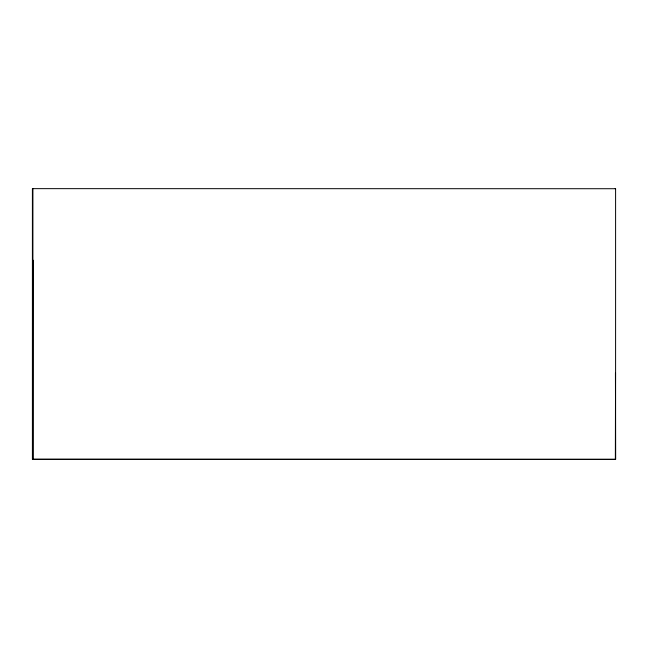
<?xml version="1.0" encoding="UTF-8"?>
<svg xmlns="http://www.w3.org/2000/svg" width="648" height="648" viewBox="0 0 648 648"><rect width="100%" height="100%" fill="white"/><g stroke="black" fill="none" stroke-linecap="round" stroke-linejoin="round"><path stroke-width="0.97" d="M32.4 459.278L32.408 188.649L615.6 188.722L615.592 459.351L32.4 459.278L615.398 459.327M32.675 459.294L32.918 260.115M32.732 260.083L32.862 459.327L32.918 188.714L32.408 188.649M615.357 459.319L615.543 372.892M615.438 372.884L615.592 459.351M615.187 188.649L615.6 188.722"/></g></svg>
